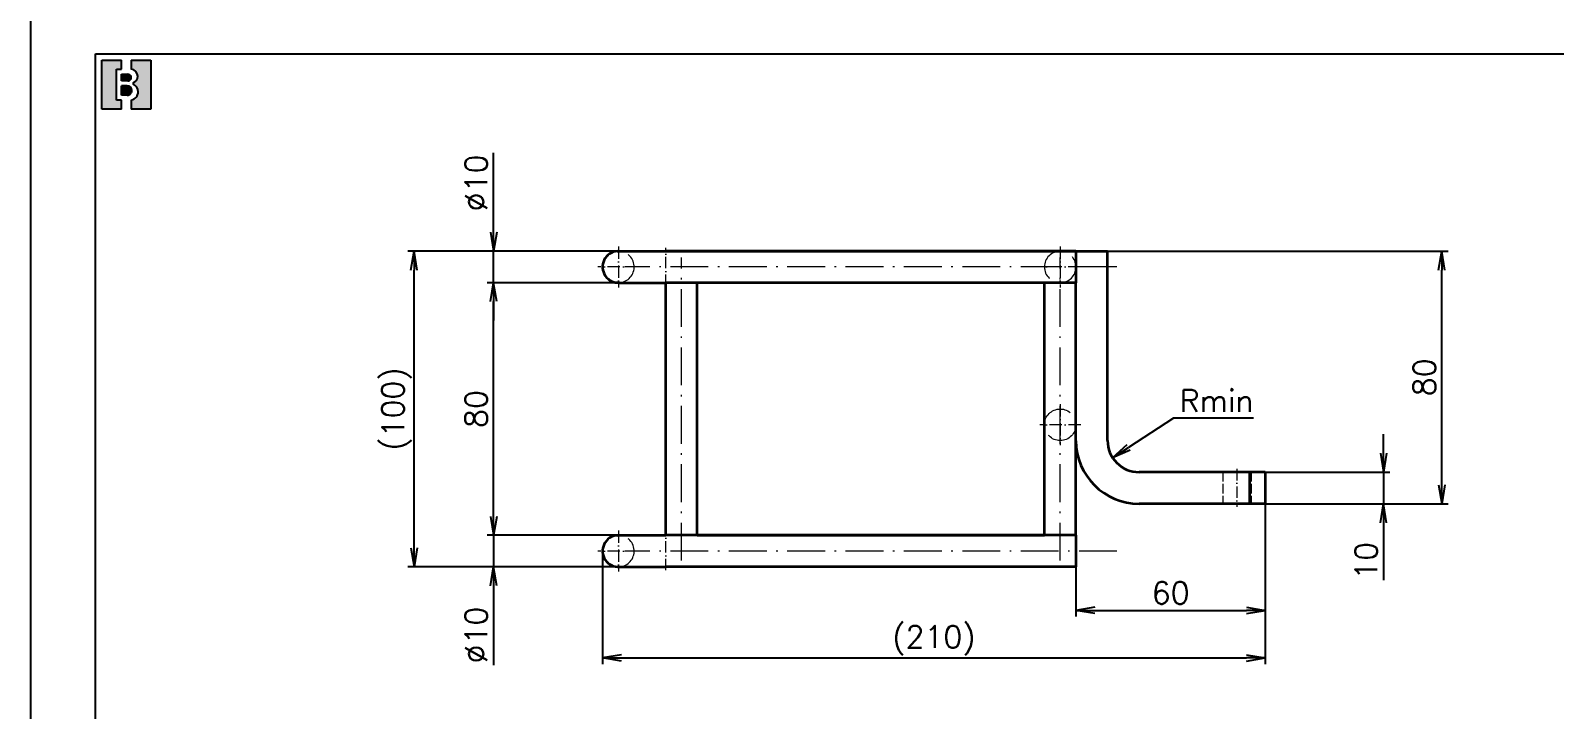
# Model space of a CAD drawing. Header units: millimetres. Extents: x 883 to 69395, y -20111 to 1361.
# Drawn here: x 1722.9 to 2205.8, y 791.5 to 1006.5 of the extents above; entities that cross this region are included whole.
import ezdxf

# ---------------------------------------------------------------- set-up
doc = ezdxf.new("R2010")
doc.units = ezdxf.units.MM
for name, pattern in [('AM_ISO02W050', [7.5, 6, -1.5]), ('AM_ISO08W050', [18, 12, -1.5, 3, -1.5]), ('DASHDOT', [18.5, 12, -3, 0.5, -3]), ('DASHED', [15, 12, -3])]:
    doc.linetypes.add(name, pattern=pattern)
for name, color, linetype, lineweight in [('AM_7', 2, 'AM_ISO08W050', 25), ('AM_HID', 1, 'AM_ISO02W050', 25), ('标注层', 253, 'Continuous', 13)]:
    doc.layers.add(name, color=color, linetype=linetype, lineweight=lineweight)
doc.layers.add('title_frame', color=7, linetype='Continuous')
doc.styles.get("Standard").update_dxf_attribs({"font": 'txt', "bigfont": 'gbcbig.shx'})
doc.dimstyles.new('STANDARD 1-2', dxfattribs={"dimscale": 2, "dimtxt": 3.5, "dimasz": 3, "dimexe": 1, "dimexo": 0, "dimgap": 1, "dimtad": 3, "dimdsep": 46, "dimtxsty": 'Standard', "dimblk1": 'OPEN', "dimblk2": 'OPEN', "dimsah": 1, "dimcen": 0, "dimclrd": 256, "dimclre": 256, "dimclrt": 3, "dimazin": 2, "dimtfac": 1, "dimtmove": 0, "dimatfit": 3, "dimldrblk": 'OPEN', "dimfxl": 0, "dimtolj": 1, "dimlwd": 25, "dimlwe": 25, "dimarcsym": 0})
doc.dimstyles.new('STANDARD 1-2$4', dxfattribs={"dimscale": 2, "dimtxt": 3.5, "dimasz": 3, "dimexe": 1, "dimexo": 0, "dimgap": 1, "dimtad": 3, "dimtoh": 1, "dimdsep": 46, "dimtxsty": 'Standard', "dimblk1": 'OPEN', "dimblk2": 'OPEN', "dimsah": 1, "dimcen": 0, "dimclrd": 256, "dimclre": 256, "dimclrt": 3, "dimazin": 2, "dimtfac": 1, "dimtmove": 0, "dimatfit": 3, "dimldrblk": 'OPEN', "dimfxl": 0, "dimtolj": 1, "dimlwd": 25, "dimlwe": 25, "dimarcsym": 0})

# ---------------------------------------------------------------- blocks, each defined once
blk = doc.blocks.new('B\\M+18B40\\M+196A7\\M+100CF\\M+100B0\\M+100B8')
blk.add_hatch(color=1).paths.add_polyline_path([(0.3999999986702711, 0.8149999997779807), (0.3999999986702711, 0.9999999997779806), (-1.3297288e-09, 0.9999999997779806), (-1.3297288e-09, -2.220193e-10), (0.3999999986702711, -2.220193e-10), (0.3999999986702711, 0.1849999997779807), (0.2999999986702711, 0.1849999997779807), (0.2999999986702711, 0.8149999997779807)])
h = blk.add_hatch(color=1)
edge = h.paths.add_edge_path()
edge.add_line((0.5999999986702714, 0.9999999997779806), (0.5999999986702718, 0.8142220507965398))
edge.add_arc((0.5849999986702712, 0.6699999997779816), 0.1449999999999991, -5.115907697472721e-13, 84.06222754839428, ccw=False)
edge.add_arc((0.5849999986702707, 0.6699999997779802), 0.1449999999999993, -69.82872865353448, 1.1368683772161603e-13, ccw=False)
edge.add_line((0.6349999986702715, 0.5338934238898192), (0.6349999986702711, 0.5120827805020305))
edge.add_arc((0.5699999986702688, 0.3549999997779789), 0.1700000000000021, 3.979039320256561e-13, 67.5204943905955, ccw=False)
edge.add_arc((0.5699999986702724, 0.3549999997779802), 0.1699999999999993, -79.83575137827683, 0, ccw=False)
edge.add_line((0.5999999986702714, 0.1876679944711657), (0.5999999986702714, -2.220192918400699e-10))
edge.add_line((0.5999999986702714, -2.220193e-10), (0.9999999986702712, -2.220193e-10))
edge.add_line((0.9999999986702712, -2.220193e-10), (0.9999999986702712, 0.9999999997779806))
edge.add_line((0.9999999986702712, 0.9999999997779806), (0.5999999986702714, 0.9999999997779806))
h = blk.add_hatch(color=1)
edge = h.paths.add_edge_path()
edge.add_arc((0.5299999986702706, 0.6449999997779808), 0.07, 359.9999999999989, 450)
edge.add_line((0.5299999986702706, 0.7149999997779806), (0.3999999986702711, 0.7149999997779806))
edge.add_line((0.3999999986702711, 0.7149999997779806), (0.3999999986702711, 0.5749999997779809))
edge.add_line((0.3999999986702711, 0.5749999997779809), (0.5299999986702701, 0.5749999997779809))
edge.add_arc((0.5299999986702701, 0.6449999997779808), 0.07, 270, 359.9999999999999)
h = blk.add_hatch(color=1)
edge = h.paths.add_edge_path()
edge.add_arc((0.5149999986702705, 0.3799999997779802), 0.095, 1.018e-13, 90)
edge.add_line((0.5149999986702705, 0.4749999997779804), (0.3999999986702711, 0.4749999997779808))
edge.add_line((0.3999999986702711, 0.4749999997779808), (0.3999999986702711, 0.2849999997779809))
edge.add_line((0.3999999986702711, 0.2849999997779809), (0.5149999986702718, 0.2849999997779809))
edge.add_arc((0.5149999986702718, 0.379999999777981), 0.095, 270, 360.0000000000003)
at = {"color": 1}
for p, q in [((-1.3297288e-09, -2.220193e-10), (-1.3297288e-09, 0.9999999997779806)), ((-1.3297288e-09, 0.9999999997779806), (0.3999999986702711, 0.9999999997779806)), ((0.3999999986702711, 0.8149999997779807), (0.3999999986702711, 0.9999999997779806)), ((0.5999999986702714, 0.9999999997779806), (0.5999999986702718, 0.8142220507965398)), ((0.5999999986702714, 0.9999999997779806), (0.9999999986702712, 0.9999999997779806)), ((0.9999999986702712, 0.9999999997779806), (0.9999999986702712, -2.220193e-10)), ((0.2999999986702711, 0.8149999997779807), (0.3999999986702711, 0.8149999997779807)), ((0.2999999986702711, 0.1849999997779807), (0.2999999986702711, 0.8149999997779807)), ((0.3999999986702711, 0.7149999997779806), (0.5299999986702706, 0.7149999997779806)), ((0.3999999986702711, 0.5749999997779809), (0.3999999986702711, 0.7149999997779806)), ((0.5999999986702705, 0.6449999997779794), (0.59999999867027, 0.6449999997779803)), ((0.7299999986702704, 0.6699999997779807), (0.7299999986702704, 0.6699999997779802)), ((0.5299999986702701, 0.5749999997779809), (0.3999999986702711, 0.5749999997779809)), ((0.5149999986702705, 0.4749999997779804), (0.3999999986702711, 0.4749999997779808)), ((0.3999999986702711, 0.2849999997779809), (0.3999999986702711, 0.4749999997779808)), ((0.5699999986702711, 0.5249999997779802), (0.5699999986702716, 0.5249999997779807)), ((0.6099999986702707, 0.3799999997779806), (0.609999998670272, 0.3799999997779815)), ((0.6349999986702715, 0.5338934238898192), (0.6349999986702711, 0.5120827805020305)), ((0.739999998670271, 0.3549999997779802), (0.739999998670271, 0.3549999997779802)), ((0.3999999986702711, 0.1849999997779807), (0.2999999986702711, 0.1849999997779807)), ((0.5149999986702718, 0.2849999997779809), (0.3999999986702711, 0.2849999997779809)), ((0.3999999986702711, -2.220193e-10), (0.3999999986702711, 0.1849999997779807)), ((0.5999999986702714, 0.1876679944711657), (0.5999999986702714, -2.220193e-10)), ((0.3999999986702711, -2.220193e-10), (-1.3297288e-09, -2.220193e-10)), ((0.9999999986702712, -2.220193e-10), (0.5999999986702714, -2.220193e-10))]:
    blk.add_line(p, q, dxfattribs=at)
for centre, radius, start, end in [((0.5299999986702706, 0.6449999997779808), 0.07, 359.9999999999989, 90), ((0.5299999986702701, 0.6449999997779808), 0.07, 270, 359.9999999999999), ((0.5849999986702712, 0.6699999997779816), 0.1449999999999991, 359.9999999999995, 84.06222754839432), ((0.5849999986702707, 0.6699999997779802), 0.1449999999999993, 290.1712713464655, 1.781e-13), ((0.5149999986702705, 0.3799999997779802), 0.095, 1.018e-13, 90), ((0.5149999986702718, 0.379999999777981), 0.095, 270, 2.799e-13), ((0.5699999986702724, 0.3549999997779802), 0.1699999999999993, 280.1642486217232, 0), ((0.5699999986702688, 0.3549999997779789), 0.1700000000000021, 4.58e-13, 67.52049439059552)]:
    blk.add_arc(centre, radius, start, end, dxfattribs=at)
blk.add_attdef('B機密ﾏｰｸ', (-0.0857467348302255, 1.074949466596297), '', height=0.2)
blk = doc.blocks.new('_Open')
at = {"color": 0, "lineweight": -2}
for p, q in [((-1, 0.1666666666666667), (0, 0)), ((-1, -0.1666666666666667), (0, 0)), ((0, 0), (-1, 0))]:
    blk.add_line(p, q, dxfattribs=at)
blk = doc.blocks.new('*D79')
at = {"layer": 'DEFPOINTS', "color": 0, "ltscale": 2, "transparency": 16777216}
for p in [(1909.315307402661, 846.6366675600025), (1869.579544506529, 836.639549397531), (1909.121078054128, 836.639549397531)]:
    blk.add_point(p, dxfattribs=at)
at = {"layer": '标注层', "lineweight": 25, "ltscale": 2, "transparency": 16777216}
for p, q in [((1869.579544506529, 852.6366675600025), (1869.579544506529, 858.6366675600025)), ((1909.315307402661, 846.6366675600025), (1867.579544506529, 846.6366675600025)), ((1869.579544506529, 846.6366675600025), (1869.579544506529, 836.639549397531)), ((1909.121078054128, 836.639549397531), (1867.579544506529, 836.639549397531)), ((1869.579544506529, 830.639549397531), (1869.579544506529, 805.4728827308644))]:
    blk.add_line(p, q, dxfattribs=at)
at = {"layer": '标注层', "lineweight": 25, "ltscale": 2, "transparency": 16777216, "xscale": 6, "yscale": 6, "zscale": 6}
for p, rotation in [((1869.579544506529, 846.6366675600025), 270), ((1869.579544506529, 836.639549397531), 90)]:
    blk.add_blockref('_Open', p, dxfattribs=dict(at, rotation=rotation))
at = {"layer": '标注层', "color": 3, "ltscale": 2, "transparency": 16777216, "insert": (1864.079544506528, 815.056216064198), "char_height": 7, "attachment_point": 5, "rotation": 90}
blk.add_mtext('\\A1;%%c10', dxfattribs=at)
blk = doc.blocks.new('*D80')
at = {"layer": 'DEFPOINTS', "color": 0, "ltscale": 2, "transparency": 16777216}
for p in [(1869.579544506529, 926.6395501999964), (1909.485813927689, 926.6395501999964), (1909.128403617417, 846.6395562124185)]:
    blk.add_point(p, dxfattribs=at)
at = {"layer": '标注层', "lineweight": 25, "ltscale": 2, "transparency": 16777216}
for p, q in [((1909.485813927689, 926.6395501999964), (1867.579544506529, 926.6395501999964)), ((1869.579544506529, 852.6395562124185), (1869.579544506529, 920.6395501999964)), ((1909.128403617417, 846.6395562124185), (1867.579544506529, 846.6395562124185))]:
    blk.add_line(p, q, dxfattribs=at)
at = {"layer": '标注层', "lineweight": 25, "ltscale": 2, "transparency": 16777216, "xscale": 6, "yscale": 6, "zscale": 6}
for p, rotation in [((1869.579544506529, 926.6395501999964), 90), ((1869.579544506529, 846.6395562124185), 270)]:
    blk.add_blockref('_Open', p, dxfattribs=dict(at, rotation=rotation))
at = {"layer": '标注层', "color": 3, "ltscale": 2, "transparency": 16777216, "insert": (1864.079544506528, 886.6395532062078), "char_height": 7, "attachment_point": 5, "rotation": 90}
blk.add_mtext('\\A1;80', dxfattribs=at)
blk = doc.blocks.new('*D81')
at = {"layer": 'DEFPOINTS', "color": 0, "ltscale": 2, "transparency": 16777216}
for p in [(1869.579544506529, 936.6395824572778), (1909.485816489147, 936.6395824572778), (1909.485816489147, 926.6395501999964)]:
    blk.add_point(p, dxfattribs=at)
at = {"layer": '标注层', "lineweight": 25, "ltscale": 2, "transparency": 16777216}
for p, q in [((1869.579544506529, 942.6395824572778), (1869.579544506529, 967.8062491239444)), ((1909.485816489147, 936.6395824572778), (1867.579544506529, 936.6395824572778)), ((1869.579544506529, 926.6395501999964), (1869.579544506529, 936.6395824572778)), ((1909.485816489147, 926.6395501999964), (1867.579544506529, 926.6395501999964)), ((1869.579544506529, 920.6395501999964), (1869.579544506529, 914.6395501999964))]:
    blk.add_line(p, q, dxfattribs=at)
at = {"layer": '标注层', "lineweight": 25, "ltscale": 2, "transparency": 16777216, "xscale": 6, "yscale": 6, "zscale": 6}
for p, rotation in [((1869.579544506529, 936.6395824572778), 270), ((1869.579544506529, 926.6395501999964), 90)]:
    blk.add_blockref('_Open', p, dxfattribs=dict(at, rotation=rotation))
at = {"layer": '标注层', "color": 3, "ltscale": 2, "transparency": 16777216, "insert": (1864.079544506528, 958.2229157906115), "char_height": 7, "attachment_point": 5, "rotation": 90}
blk.add_mtext('\\A1;%%c10', dxfattribs=at)
blk = doc.blocks.new('*D82')
at = {"layer": 'DEFPOINTS', "color": 0, "ltscale": 2, "transparency": 16777216}
for p in [(2064.144601835082, 936.6395824507149), (2170.046676415512, 936.6395824507149), (2114.144601835082, 856.6395824507149)]:
    blk.add_point(p, dxfattribs=at)
at = {"layer": '标注层', "lineweight": 25, "ltscale": 2, "transparency": 16777216}
for p, q in [((2064.144601835082, 936.6395824507149), (2172.046676415512, 936.6395824507149)), ((2170.046676415512, 862.6395824507149), (2170.046676415512, 930.6395824507149)), ((2114.144601835082, 856.6395824507149), (2172.046676415512, 856.6395824507149))]:
    blk.add_line(p, q, dxfattribs=at)
at = {"layer": '标注层', "lineweight": 25, "ltscale": 2, "transparency": 16777216, "xscale": 6, "yscale": 6, "zscale": 6}
for p, rotation in [((2170.046676415512, 936.6395824507149), 90), ((2170.046676415512, 856.6395824507149), 270)]:
    blk.add_blockref('_Open', p, dxfattribs=dict(at, rotation=rotation))
at = {"layer": '标注层', "color": 3, "ltscale": 2, "transparency": 16777216, "insert": (2164.546676415512, 896.6395824507152), "char_height": 7, "attachment_point": 5, "rotation": 90}
blk.add_mtext('\\A1;80', dxfattribs=at)
blk = doc.blocks.new('*D83')
at = {"layer": 'DEFPOINTS', "color": 0, "ltscale": 2, "transparency": 16777216}
for p in [(2114.144601835082, 856.6395824507149), (2054.144601835082, 836.6395824507149), (2114.144601835082, 822.8797831128927)]:
    blk.add_point(p, dxfattribs=at)
at = {"layer": '标注层', "lineweight": 25, "ltscale": 2, "transparency": 16777216}
for p, q in [((2114.144601835082, 856.6395824507149), (2114.144601835082, 820.8797831128927)), ((2054.144601835082, 836.6395824507149), (2054.144601835082, 820.8797831128927)), ((2060.144601835082, 822.8797831128927), (2108.144601835082, 822.8797831128927))]:
    blk.add_line(p, q, dxfattribs=at)
at = {"layer": '标注层', "lineweight": 25, "ltscale": 2, "transparency": 16777216, "xscale": 6, "yscale": 6, "zscale": 6, "rotation": 180}
blk.add_blockref('_Open', (2054.144601835082, 822.8797831128927), dxfattribs=at)
at = {"layer": '标注层', "lineweight": 25, "ltscale": 2, "transparency": 16777216, "xscale": 6, "yscale": 6, "zscale": 6}
blk.add_blockref('_Open', (2114.144601835082, 822.8797831128927), dxfattribs=at)
at = {"layer": '标注层', "color": 3, "ltscale": 2, "transparency": 16777216, "insert": (2084.144601835082, 828.3797831128927), "char_height": 7, "attachment_point": 5}
blk.add_mtext('\\A1;60', dxfattribs=at)
blk = doc.blocks.new('*D84')
at = {"layer": 'DEFPOINTS', "color": 0, "ltscale": 2, "transparency": 16777216}
for p in [(2114.144601835082, 866.6395824507149), (2114.144601835082, 856.6395824507149), (2151.600760744155, 856.6395824507149)]:
    blk.add_point(p, dxfattribs=at)
at = {"layer": '标注层', "lineweight": 25, "ltscale": 2, "transparency": 16777216}
for p, q in [((2151.600760744155, 872.6395824507149), (2151.600760744155, 878.6395824507149)), ((2114.144601835082, 866.6395824507149), (2153.600760744155, 866.6395824507149)), ((2151.600760744155, 866.6395824507149), (2151.600760744155, 856.6395824507149)), ((2114.144601835082, 856.6395824507149), (2153.600760744155, 856.6395824507149)), ((2151.600760744155, 850.6395824507149), (2151.600760744155, 832.4729157840483))]:
    blk.add_line(p, q, dxfattribs=at)
at = {"layer": '标注层', "lineweight": 25, "ltscale": 2, "transparency": 16777216, "xscale": 6, "yscale": 6, "zscale": 6}
for p, rotation in [((2151.600760744155, 866.6395824507149), 270), ((2151.600760744155, 856.6395824507149), 90)]:
    blk.add_blockref('_Open', p, dxfattribs=dict(at, rotation=rotation))
at = {"layer": '标注层', "color": 3, "ltscale": 2, "transparency": 16777216, "insert": (2146.100760744155, 838.5562491173819), "char_height": 7, "attachment_point": 5, "rotation": 90}
blk.add_mtext('\\A1;10', dxfattribs=at)
blk = doc.blocks.new('*D85')
at = {"layer": 'DEFPOINTS', "color": 0, "ltscale": 2, "transparency": 16777216}
for p in [(2074.144601834907, 876.6395824507949), (2065.76154440388, 871.1875784057943)]:
    blk.add_point(p, dxfattribs=at)
at = {"layer": '标注层', "lineweight": 25, "ltscale": 2, "transparency": 16777216}
for p, q in [((2085.042576495276, 883.7271877093176), (2070.791378862532, 874.4587808328176)), ((2110.375909828734, 883.7271877093176), (2085.042576495276, 883.7271877093176))]:
    blk.add_line(p, q, dxfattribs=at)
at = {"layer": '标注层', "lineweight": 25, "ltscale": 2, "transparency": 16777216, "xscale": 6, "yscale": 6, "zscale": 6, "rotation": 213.0383596369796}
blk.add_blockref('_Open', (2065.76154440388, 871.1875784057943), dxfattribs=at)
at = {"layer": '标注层', "color": 3, "ltscale": 2, "transparency": 16777216, "insert": (2098.709243162068, 889.2271877093176), "char_height": 7, "attachment_point": 5}
blk.add_mtext('\\A1;{\\Fromans,bigfont|c134;Rmin}', dxfattribs=at)
blk = doc.blocks.new('*D100')
at = {"layer": 'DEFPOINTS', "color": 0, "ltscale": 2, "transparency": 16777216}
for p in [(2114.144601835082, 866.6395824507149), (1904.144601835082, 841.6395824900706), (2114.144601835082, 807.8101990351447)]:
    blk.add_point(p, dxfattribs=at)
at = {"layer": '标注层', "lineweight": 25, "ltscale": 2, "transparency": 16777216}
for p, q in [((2114.144601835082, 866.6395824507149), (2114.144601835082, 805.8101990351447)), ((1904.144601835082, 841.6395824900706), (1904.144601835082, 805.8101990351447)), ((1910.144601835082, 807.8101990351447), (2108.144601835082, 807.8101990351447))]:
    blk.add_line(p, q, dxfattribs=at)
at = {"layer": '标注层', "lineweight": 25, "ltscale": 2, "transparency": 16777216, "xscale": 6, "yscale": 6, "zscale": 6, "rotation": 180}
blk.add_blockref('_Open', (1904.144601835082, 807.8101990351447), dxfattribs=at)
at = {"layer": '标注层', "lineweight": 25, "ltscale": 2, "transparency": 16777216, "xscale": 6, "yscale": 6, "zscale": 6}
blk.add_blockref('_Open', (2114.144601835082, 807.8101990351447), dxfattribs=at)
at = {"layer": '标注层', "color": 3, "ltscale": 2, "transparency": 16777216, "insert": (2009.144601835082, 813.3101990351447), "char_height": 7, "attachment_point": 5}
blk.add_mtext('\\A1;(210)', dxfattribs=at)
blk = doc.blocks.new('*D101')
at = {"layer": 'DEFPOINTS', "color": 0, "ltscale": 2, "transparency": 16777216}
for p in [(1844.383583924004, 936.6395824572778), (1909.485816489147, 936.6395824572778), (1909.485814030833, 836.6395824507149)]:
    blk.add_point(p, dxfattribs=at)
at = {"layer": '标注层', "lineweight": 25, "ltscale": 2, "transparency": 16777216}
for p, q in [((1909.485816489147, 936.6395824572778), (1842.383583924004, 936.6395824572778)), ((1844.383583924004, 842.6395824507149), (1844.383583924004, 930.6395824572778)), ((1909.485814030833, 836.6395824507149), (1842.383583924004, 836.6395824507149))]:
    blk.add_line(p, q, dxfattribs=at)
at = {"layer": '标注层', "lineweight": 25, "ltscale": 2, "transparency": 16777216, "xscale": 6, "yscale": 6, "zscale": 6}
for p, rotation in [((1844.383583924004, 936.6395824572778), 90), ((1844.383583924004, 836.6395824507149), 270)]:
    blk.add_blockref('_Open', p, dxfattribs=dict(at, rotation=rotation))
at = {"layer": '标注层', "color": 3, "ltscale": 2, "transparency": 16777216, "insert": (1838.883583924003, 886.6395824539967), "char_height": 7, "attachment_point": 5, "rotation": 90}
blk.add_mtext('\\A1;(100)', dxfattribs=at)

msp = doc.modelspace()

# ---------------------------------------------------------------- linework, layer by layer
at = {"lineweight": 35, "ltscale": 0.3749999991666527}
msp.add_line((1909.144601868435, 936.6395824507149), (1924.144601835082, 936.6395824507149), dxfattribs=at)
at = {"lineweight": 35}
for p, q in [((2054.144601835082, 936.6395824507149), (1924.144601835082, 936.6395824507149)), ((1924.144601835082, 936.6395824507149), (2054.144601835082, 936.6395824507149)), ((2064.144601835082, 876.6395824507149), (2064.144601835082, 936.6395824507149)), ((2054.144601835082, 926.6395824507149), (1924.144601835082, 926.6395824507149)), ((1924.144601835082, 846.6395824507149), (1924.144601835082, 926.6395824507149)), ((1924.144601835082, 846.6395824507149), (1924.144601835082, 926.6395824507149)), ((1934.144601835082, 846.6395824507149), (1934.144601835082, 926.6395824507149)), ((2044.144601835082, 846.6395824507149), (2044.144601835082, 926.6395824507149)), ((2044.144601835082, 846.6395824507149), (2044.144601835082, 926.6395824507149)), ((2054.144601835082, 846.6395824507149), (2054.144601835082, 926.6395824507149)), ((2109.144601835082, 866.6395824507149), (2074.144601835082, 866.6395824507149)), ((2109.144601835082, 856.6395824507149), (2074.144601835082, 856.6395824507149)), ((2044.144601835082, 846.6395824507149), (1934.144601835082, 846.6395824507149)), ((1934.144690317624, 846.6395824507149), (2044.144690317624, 846.6395824507149)), ((2054.144601835082, 836.6395824507149), (1924.144601835082, 836.6395824507149))]:
    msp.add_line(p, q, dxfattribs=at)
at = {"lineweight": 35, "ltscale": 0.25}
for p, q in [((2054.144601835082, 936.6395824507149), (2064.144601835082, 936.6395824507149)), ((2109.144601835082, 866.6395824507149), (2109.144601835082, 856.6395824507149)), ((2114.144601835082, 866.6395824507149), (2114.144601835082, 856.6395824507149))]:
    msp.add_line(p, q, dxfattribs=at)
at = {"lineweight": 35, "ltscale": 0.125}
for p, q in [((2054.144601835082, 936.6395824507149), (2054.144601835082, 931.6395824507149)), ((2054.144601835082, 931.6395824507149), (2054.144601835082, 926.6395824507149)), ((1929.144601835082, 926.6395824507149), (1924.144601835082, 926.6395824507149)), ((1934.144601835082, 926.6395824507149), (1929.144601835082, 926.6395824507149)), ((2049.144601835082, 926.6395824507149), (2044.144601835082, 926.6395824507149)), ((2054.144601835082, 926.6395824507149), (2049.144601835082, 926.6395824507149)), ((2114.144601835082, 866.6395824507149), (2109.144601835082, 866.6395824507149)), ((1929.144601835082, 846.6395824507149), (1924.144601835082, 846.6395824507149)), ((1934.144601835082, 846.6395824507149), (1929.144601835082, 846.6395824507149)), ((2049.144601835082, 846.6395824507149), (2044.144601835082, 846.6395824507149)), ((2054.144601835082, 846.6395824507149), (2049.144601835082, 846.6395824507149)), ((2054.144601835082, 846.6395824507149), (2054.144601835082, 841.6395824507149)), ((2054.144601835082, 841.6395824507149), (2054.144601835082, 836.6395824507149))]:
    msp.add_line(p, q, dxfattribs=at)
at = {"lineweight": 35, "ltscale": 0.3758309069570374}
for p, q in [((1909.111365556861, 926.6395493761688), (1924.144601835082, 926.6395824507149)), ((1909.111365556861, 836.6395493761688), (1924.144601835082, 836.6395824507149))]:
    msp.add_line(p, q, dxfattribs=at)
at = {"lineweight": 35, "ltscale": 0.1249999999999943}
msp.add_line((2114.144601835082, 856.6395824507149), (2109.144601835082, 856.6395824507149), dxfattribs=at)
at = {"lineweight": 35, "ltscale": 0.3749999991666471}
msp.add_line((1909.144601868435, 846.6395824507149), (1924.144601835082, 846.6395824507149), dxfattribs=at)
at = {"lineweight": 35}
for centre, radius, start, end in [((1909.144601835082, 931.6395824507149), 5, 93.91304347857674, 273.9130434785768), ((2049.144601835082, 931.6395824507149), 5, 89.93064497991298, 90.06935502175455), ((2074.144601835082, 876.6395824507149), 20, 180.0884328801091, 270), ((2074.144601835082, 876.6395824507149), 10, 180, 270), ((1909.144601835082, 841.6395824507149), 5, 93.91304347857674, 273.9130434785768)]:
    msp.add_arc(centre, radius, start, end, dxfattribs=at)
for points, knots in [([(1908.80338976826, 936.6279262966659), (1908.918246470506, 936.6357827103297), (1909.044382630846, 936.6397278431491), (1909.186451142012, 936.6395703575276), (1909.236065951261, 936.6395878633944), (1909.30320533845, 936.6395803251385), (1909.389204279983, 936.6395832238509), (1909.493624972614, 936.6395821830179), (1909.616716128918, 936.6395825398454), (1909.758320873718, 936.6395824218876), (1909.918258757911, 936.6395824598244), (1910.096325963326, 936.6395824478845), (1910.292295570775, 936.6395824515807), (1910.505917846456, 936.639582450453), (1910.736920561174, 936.6395824507949), (1910.98500933693, 936.6395824506931), (1911.249868022072, 936.6395824507222), (1911.5311590943, 936.6395824507149), (1911.828524090726, 936.6395824507149), (1912.141584064606, 936.6395824507149), (1912.46994006846, 936.6395824507149), (1912.813173662171, 936.6395824507149), (1913.170847446481, 936.6395824507149), (1913.542505620278, 936.6395824507149), (1913.927674561475, 936.6395824507149), (1914.325863430478, 936.6395824507149), (1914.736564795892, 936.6395824507149), (1915.159255280943, 936.6395824507149), (1915.59339623057, 936.6395824507149), (1916.038434397835, 936.6395824507149), (1916.493802648909, 936.6395824507149), (1916.958920685864, 936.6395824507149), (1917.43319578617, 936.6395824507149), (1917.916023557946, 936.6395824507149), (1918.40678871027, 936.6395824507149), (1918.904865837188, 936.6395824507149), (1919.409620214805, 936.6395824507149), (1919.920408610049, 936.6395824507149), (1920.436580100357, 936.6395824507149), (1920.957476903275, 936.6395824507149), (1921.482435214681, 936.6395824507149), (1922.010786054625, 936.6395824507149), (1922.541856119902, 936.6395824507149), (1923.074968642088, 936.6395824507149), (1923.609444249914, 936.6395824507149), (1923.966140165894, 936.6395824507149), (1924.144601835082, 936.6395824507149)], [0, 0, 0, 0, 0.3452431911709984, 0.3783224540767972, 0.4262091029028069, 0.494087223208131, 0.5797407863804032, 0.6842058618547759, 0.8073493246995773, 0.9490142472047487, 1.109020098862407, 1.287162976425781, 1.483215863752901, 1.696928921104428, 1.928029803526532, 2.17622400791336, 2.441195248306682, 2.722605858954471, 3.020097224614799, 3.333290237556758, 3.661785780675819, 4.00516523610826, 4.36299101869624, 4.734807133623894, 5.120139757513725, 5.518497842242807, 5.929373740709286, 6.352243853751842, 6.786569297397568, 7.231796589588056, 7.687358355508513, 8.152674050621135, 8.627150700481286, 9.110183656393657, 9.601157365945587, 10.09944615743544, 10.60441503719652, 11.11542049880043, 11.63181134310863, 12.15292950812719, 12.67811090760728, 13.20668627732253, 13.7379820279451, 14.27132110343328, 14.80602384383704, 15.3414088514217, 15.3414088514217, 15.3414088514217, 15.3414088514217]), ([(1908.80338976826, 846.6279262966659), (1908.918246470506, 846.6357827103297), (1909.044382630846, 846.6397278431491), (1909.186451142012, 846.6395703575276), (1909.236065951261, 846.6395878633944), (1909.30320533845, 846.6395803251385), (1909.389204279983, 846.6395832238509), (1909.493624972614, 846.6395821830179), (1909.616716128918, 846.6395825398454), (1909.758320873718, 846.6395824218876), (1909.918258757911, 846.6395824598244), (1910.096325963326, 846.6395824478845), (1910.292295570775, 846.6395824515807), (1910.505917846456, 846.639582450453), (1910.736920561174, 846.6395824507949), (1910.98500933693, 846.6395824506931), (1911.249868022072, 846.6395824507222), (1911.5311590943, 846.6395824507149), (1911.828524090726, 846.6395824507149), (1912.141584064606, 846.6395824507149), (1912.46994006846, 846.6395824507149), (1912.813173662171, 846.6395824507149), (1913.170847446481, 846.6395824507149), (1913.542505620278, 846.6395824507149), (1913.927674561475, 846.6395824507149), (1914.325863430478, 846.6395824507149), (1914.736564795892, 846.6395824507149), (1915.159255280943, 846.6395824507149), (1915.59339623057, 846.6395824507149), (1916.038434397835, 846.6395824507149), (1916.493802648909, 846.6395824507149), (1916.958920685864, 846.6395824507149), (1917.43319578617, 846.6395824507149), (1917.916023557946, 846.6395824507149), (1918.40678871027, 846.6395824507149), (1918.904865837188, 846.6395824507149), (1919.409620214805, 846.6395824507149), (1919.920408610049, 846.6395824507149), (1920.436580100357, 846.6395824507149), (1920.957476903275, 846.6395824507149), (1921.482435214681, 846.6395824507149), (1922.010786054625, 846.6395824507149), (1922.541856119902, 846.6395824507149), (1923.074968642088, 846.6395824507149), (1923.609444249914, 846.6395824507149), (1923.966140165894, 846.6395824507149), (1924.144601835082, 846.6395824507149)], [0, 0, 0, 0, 0.3452431911710055, 0.3783224540768043, 0.4262091029028141, 0.494087223208131, 0.5797407863804103, 0.684205861854783, 0.8073493246995773, 0.9490142472047558, 1.109020098862421, 1.287162976425788, 1.483215863752908, 1.696928921104435, 1.92802980352654, 2.176224007913367, 2.441195248306689, 2.722605858954478, 3.020097224614806, 3.333290237556772, 3.661785780675826, 4.005165236108267, 4.362991018696247, 4.734807133623901, 5.120139757513739, 5.518497842242807, 5.929373740709293, 6.352243853751856, 6.786569297397575, 7.23179658958807, 7.68735835550852, 8.152674050621142, 8.627150700481293, 9.110183656393664, 9.601157365945594, 10.09944615743545, 10.60441503719653, 11.11542049880044, 11.63181134310864, 12.1529295081272, 12.67811090760729, 13.20668627732254, 13.73798202794511, 14.27132110343329, 14.80602384383704, 15.34140885142172, 15.34140885142172, 15.34140885142172, 15.34140885142172])]:
    msp.add_open_spline(points, degree=3, knots=knots, dxfattribs=at)
at = {"layer": 'AM_7', "linetype": 'DASHDOT', "lineweight": 13, "ltscale": 0.325}
for p, q in [((1909.144601835082, 938.1395824900706), (1909.144601835082, 925.1395824900706)), ((2049.144601835082, 938.1395824900706), (2049.144601835082, 925.1395824900706)), ((1915.644601835082, 931.6395824900706), (1902.644601835082, 931.6395824900706)), ((2055.644601835082, 931.6395824900706), (2042.644601835082, 931.6395824900706)), ((2049.144601835082, 888.1395824900706), (2049.144601835082, 875.1395824900706)), ((2055.644601835082, 881.6395824900706), (2042.644601835082, 881.6395824900706)), ((1909.144601835082, 848.1395824900706), (1909.144601835082, 835.1395824900706)), ((1915.644601835082, 841.6395824900706), (1902.644601835082, 841.6395824900706))]:
    msp.add_line(p, q, dxfattribs=at)
at = {"layer": 'AM_7', "linetype": 'DASHDOT', "lineweight": 13, "ltscale": 0.3000885009765625}
for p, q in [((1924.144601835082, 925.6392086497385), (1924.144601835082, 937.642748688801)), ((1924.144601835082, 835.639201020344), (1924.144601835082, 847.6427410594065))]:
    msp.add_line(p, q, dxfattribs=at)
at = {"layer": 'AM_7', "linetype": 'DASHDOT', "lineweight": 13}
for p, q in [((1929.144601835082, 838.6395824900706), (1929.144601835082, 934.6395824900706)), ((2049.144601835082, 838.6395824900706), (2049.144601835082, 934.6395824900706)), ((2067.144655240843, 931.6395824900706), (1911.144052518675, 931.6395824900706)), ((2067.144655240843, 841.6395824900706), (1911.144052518675, 841.6395824900706))]:
    msp.add_line(p, q, dxfattribs=at)
at = {"layer": 'AM_7', "linetype": 'DASHDOT', "lineweight": 13, "ltscale": 0.300014877319336}
msp.add_line((2105.144601835082, 867.6396282664377), (2105.144601835082, 855.6390331736643), dxfattribs=at)
at = {"layer": 'AM_HID', "linetype": 'DASHED', "lineweight": 13, "ltscale": 0.0004049567574352157}
msp.add_line((1909.144601868435, 936.6395824507149), (1909.128403619367, 936.6395562124258), dxfattribs=at)
at = {"layer": 'AM_HID', "linetype": 'DASHED', "lineweight": 13, "ltscale": 0.0004049550907769902}
msp.add_line((1909.144601868435, 926.6395824507149), (1909.160800050797, 926.639608689004), dxfattribs=at)
at = {"layer": 'AM_HID', "linetype": 'DASHED', "lineweight": 13, "ltscale": 0.3749999991666471}
for p, q in [((1909.144601868435, 926.6395824507149), (1924.144601835082, 926.6395824507149)), ((1909.144601868435, 836.6395824507149), (1924.144601835082, 836.6395824507149))]:
    msp.add_line(p, q, dxfattribs=at)
at = {"layer": 'AM_HID', "linetype": 'DASHED', "lineweight": 13}
for p, q in [((1924.144601835082, 926.6395824507149), (2054.144601835082, 926.6395824507149)), ((1934.144601835082, 846.6395824507149), (1934.144601835082, 926.6395824507149)), ((2054.144601835082, 846.6395824507149), (2054.144601835082, 926.6395824507149)), ((2054.144601835082, 876.6395824507149), (2054.144601835082, 926.639556808916)), ((1924.144601835082, 836.6395824507149), (2054.144601835082, 836.6395824507149))]:
    msp.add_line(p, q, dxfattribs=at)
at = {"layer": 'AM_HID', "linetype": 'DASHED', "lineweight": 13, "ltscale": 0.25}
for p, q in [((2100.644601838487, 866.6395824507149), (2100.644601838487, 856.6395824507149)), ((2100.644601838487, 866.6395824507149), (2100.644601838487, 856.6395824507149)), ((2109.144601835082, 866.6395824507149), (2109.144601835082, 856.6395824507149)), ((2109.644601831676, 866.6395824507149), (2109.644601831676, 856.6395824507149)), ((2109.644601831676, 866.6395824507149), (2109.644601831676, 856.6395824507149)), ((1934.144601835082, 846.6395824507149), (1924.144601835082, 846.6395824507149)), ((2054.144601835082, 846.6395824507149), (2044.144601835082, 846.6395824507149))]:
    msp.add_line(p, q, dxfattribs=at)
at = {"layer": 'AM_HID', "linetype": 'DASHED', "lineweight": 13, "ltscale": 0.0004049567574352179}
msp.add_line((1909.144601868435, 846.6395824507149), (1909.128403619367, 846.6395562124258), dxfattribs=at)
at = {"layer": 'AM_HID', "linetype": 'DASHED', "lineweight": 13, "ltscale": 0.2500022120630604}
msp.add_line((1924.144601835082, 846.6395824507149), (1934.144690317624, 846.6395824507149), dxfattribs=at)
at = {"layer": 'AM_HID', "linetype": 'DASHED', "lineweight": 13, "ltscale": 0.2499977879369453}
msp.add_line((2044.144690317624, 846.6395824507149), (2054.144601835082, 846.6395824507149), dxfattribs=at)
at = {"layer": 'AM_HID', "linetype": 'DASHED', "lineweight": 13, "ltscale": 0.0004049550907769948}
msp.add_line((1909.144601868435, 836.6395824507149), (1909.160800050797, 836.639608689004), dxfattribs=at)
at = {"layer": 'AM_HID', "linetype": 'DASHED', "lineweight": 13}
msp.add_circle((2049.144601835082, 881.6395824507149), 5, dxfattribs=at)
for centre, radius, start, end in [((1909.144601835082, 931.6395824507149), 5, 273.9130434785768, 93.91304347857674), ((1909.144601948965, 931.6395790633055), 5.000003386781122, 90.00000092380976, 93.9130421313966), ((1909.144601750884, 931.639580039026), 5.000002411187428, 86.08695744404883, 89.99999865263847), ((2049.144601835082, 931.6395824507149), 5, 90.06935502175455, 89.93064497991298), ((1909.144601948965, 931.639585838117), 5.000003386780233, 266.0869578686035, 269.9999990761902), ((1909.143282069881, 931.6437608466754), 5.004260709240425, 269.6345764539593, 273.9248540500029), ((1909.144601750884, 931.6395848623965), 5.000002411186808, 270.0000013473615, 273.9130425559512), ((2074.144601835082, 876.6395824507149), 20, 180, 180.0884328801091), ((1909.144601835082, 841.6395824507149), 5, 273.9130434785768, 93.91304347857674), ((1909.144601948965, 841.639579063291), 5.000003386796055, 90.00000092380976, 93.9130421313966), ((1909.144601750884, 841.639580039026), 5.000002411187247, 86.08695744404883, 89.99999865263847), ((1909.144601948965, 841.6395858381316), 5.000003386795972, 266.0869578686035, 269.9999990761902), ((1909.143282069881, 841.6437608466463), 5.004260709211058, 269.6345764539593, 273.9248540500029), ((1909.144601750884, 841.6395848624038), 5.000002411187599, 270.0000013473615, 273.9130425559512)]:
    msp.add_arc(centre, radius, start, end, dxfattribs=at)
at = {"layer": 'title_frame', "color": 4}
msp.add_lwpolyline([(2562.852256909855, 1018.015689445647), (1722.852256909855, 1018.015689445647), (1722.852256909855, 424.0156894456472), (2562.852256909855, 424.0156894456472)], close=True, dxfattribs=at)
at = {"layer": 'title_frame'}
msp.add_lwpolyline([(1743.502256909849, 999.0906894456589), (2542.202256909861, 999.0906894456589), (2542.202256909861, 442.9406894456647), (1743.502256909849, 442.9406894456647)], close=True, dxfattribs=at)

# ---------------------------------------------------------------- block references
at = {"layer": 'title_frame', "xscale": 15.55749999999534, "yscale": 15.55749999999534, "zscale": 15.5575}
msp.add_blockref('B\\M+18B40\\M+196A7\\M+100CF\\M+100B0\\M+100B8', (1745.462256930534, 981.5731894491059), dxfattribs=at)

# ---------------------------------------------------------------- dimensions: what is measured, and where the dimension line sits
at = {"layer": '标注层', "ltscale": 2}
for base, p1, p2, override, picture, middle in [((1869.579544506529, 936.6395824572778), (1909.485816489147, 926.6395501999964), (1909.485816489147, 936.6395824572778), {"dimpost": '%%c<>'}, '*D81', (1864.079544506528, 958.2229157906115)), ((1844.383583924004, 936.6395824572778), (1909.485814030833, 836.6395824507149), (1909.485816489147, 936.6395824572778), {"dimpost": '(<>)'}, '*D101', (1838.883583924003, 886.6395824539967)), ((1869.579544506529, 836.639549397531), (1909.315307402661, 846.6366675600025), (1909.121078054128, 836.639549397531), {"dimpost": '%%c<>'}, '*D79', (1864.079544506528, 815.056216064198))]:
    dim = msp.add_linear_dim(base=base, p1=p1, p2=p2, angle=90, dimstyle='STANDARD 1-2', override=override, dxfattribs=at)
    dim.commit()
    dim.dimension.update_dxf_attribs({"geometry": picture, "text_midpoint": middle})
for base, p1, p2, picture, middle in [((2170.046676415512, 936.6395824507149), (2114.144601835082, 856.6395824507149), (2064.144601835082, 936.6395824507149), '*D82', (2164.546676415512, 896.6395824507152)), ((1869.579544506529, 926.6395501999964), (1909.128403617417, 846.6395562124185), (1909.485813927689, 926.6395501999964), '*D80', (1864.079544506528, 886.6395532062078)), ((2151.600760744155, 856.6395824507149), (2114.144601835082, 866.6395824507149), (2114.144601835082, 856.6395824507149), '*D84', (2146.100760744155, 838.5562491173819))]:
    dim = msp.add_linear_dim(base=base, p1=p1, p2=p2, angle=90, dimstyle='STANDARD 1-2', dxfattribs=at)
    dim.commit()
    dim.dimension.update_dxf_attribs({"geometry": picture, "text_midpoint": middle})
dim = msp.add_radius_dim(center=(2074.144601834907, 876.6395824507949), mpoint=(2065.76154440388, 871.1875784057943), text='{\\Fromans,bigfont|c134;Rmin}', dimstyle='STANDARD 1-2$4', dxfattribs=at)
dim.commit()
dim.dimension.update_dxf_attribs({"geometry": '*D85', "text_midpoint": (2098.709243162068, 883.7271877093176), "dimtype": 164})
dim = msp.add_linear_dim(base=(2114.144601835082, 807.8101990351447), p1=(1904.144601835082, 841.6395824900706), p2=(2114.144601835082, 866.6395824507149), dimstyle='STANDARD 1-2', override={"dimpost": '(<>)'}, dxfattribs=at)
dim.commit()
dim.dimension.update_dxf_attribs({"geometry": '*D100', "text_midpoint": (2009.144601835082, 813.3101990351447)})
dim = msp.add_linear_dim(base=(2114.144601835082, 822.8797831128927), p1=(2054.144601835082, 836.6395824507149), p2=(2114.144601835082, 856.6395824507149), dimstyle='STANDARD 1-2', dxfattribs=at)
dim.commit()
dim.dimension.update_dxf_attribs({"geometry": '*D83', "text_midpoint": (2084.144601835082, 828.3797831128927)})

doc.saveas('drawing.dxf')
